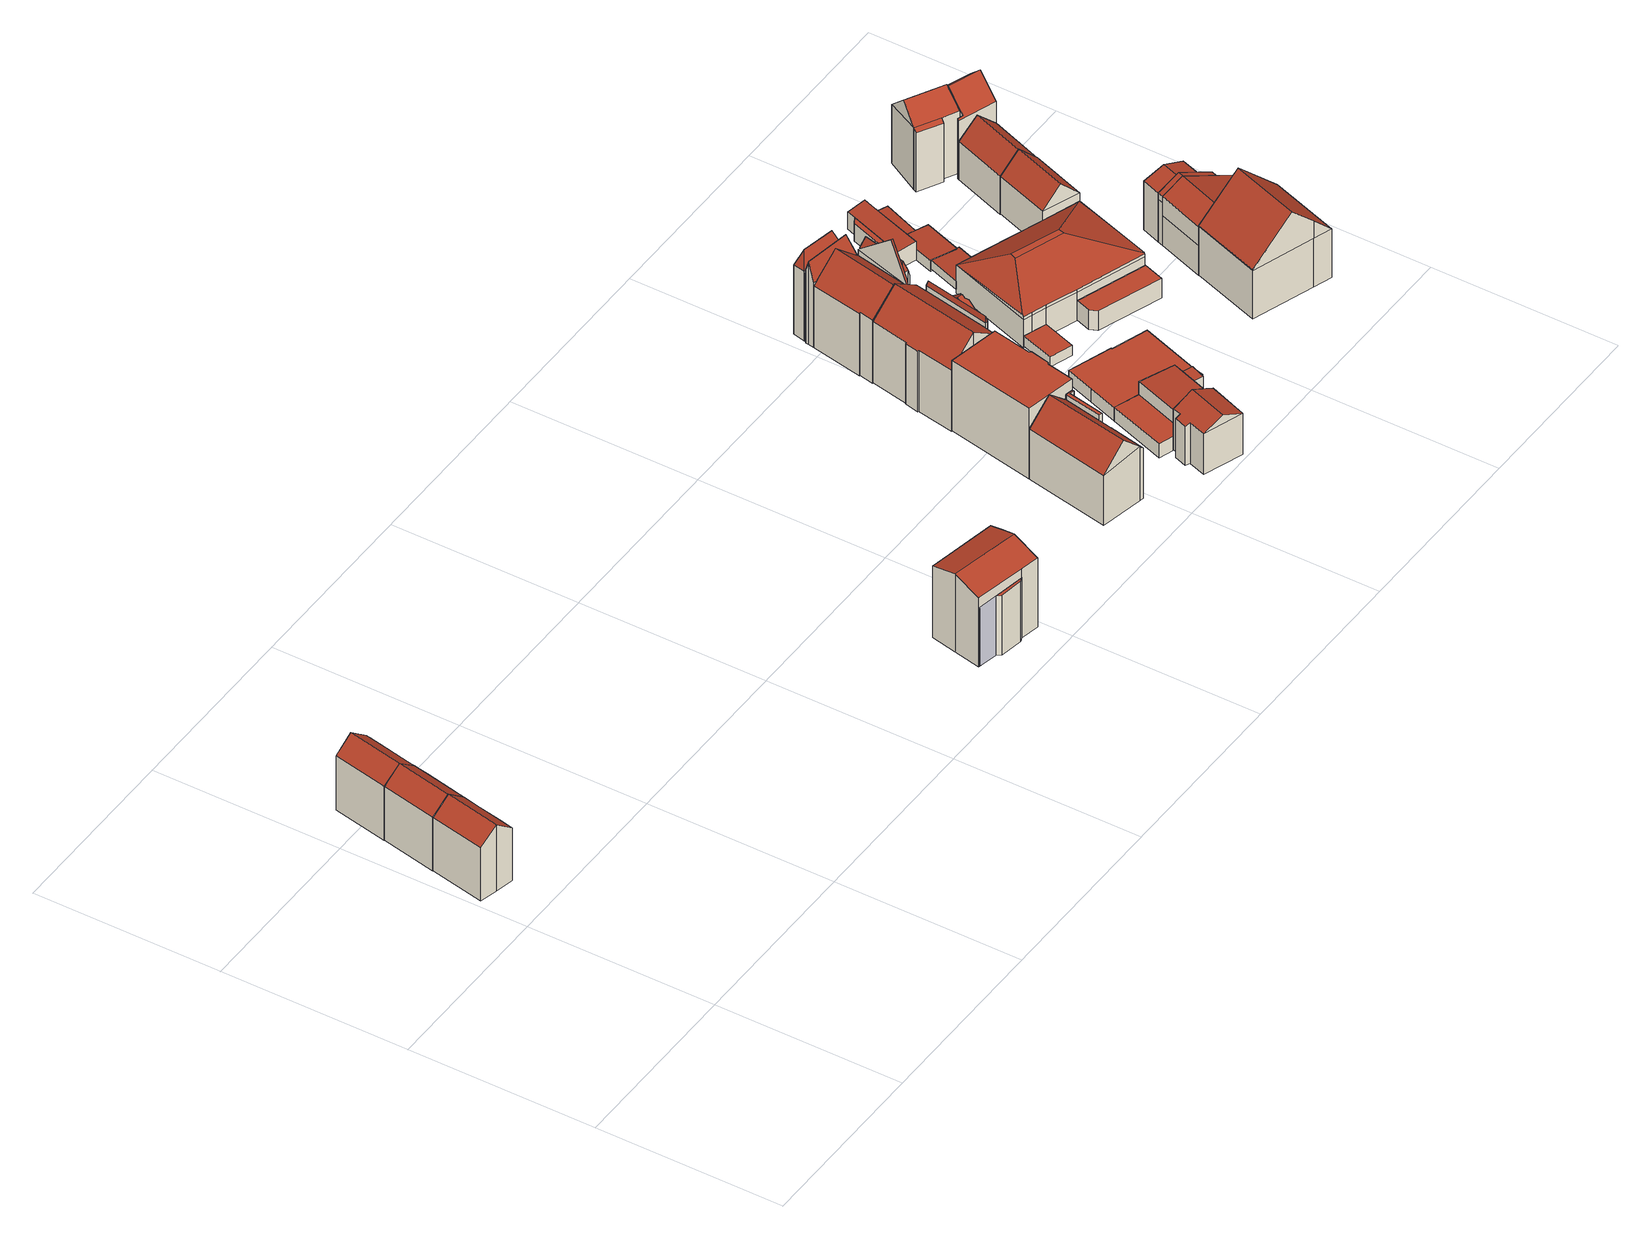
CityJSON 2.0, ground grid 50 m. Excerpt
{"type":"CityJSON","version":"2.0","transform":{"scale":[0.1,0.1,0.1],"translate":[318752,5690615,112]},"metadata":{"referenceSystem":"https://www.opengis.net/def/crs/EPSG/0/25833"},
"CityObjects":{
"building1":{"type":"Building","attributes":{"Dachtyp_tdc":"tdcGableRoof","Gemeindeschluessel":14713000,"Dachneigung":38.68,"QualitaetDacherkennung":88,"Geometrietyp2DReferenz":"3000","function":"31001_9998","roofType":"3100","measuredHeight":19.73},"geometry":[{"type":"MultiSurface","lod":"2","boundaries":[[[0,1,2,3]],[[1,4,5,2]],[[4,6,7,5]],[[6,8,9,7]],[[8,10,11,9]],[[10,12,13,11]],[[12,14,15,13]],[[14,16,17,15]],[[16,18,19,17]],[[18,0,3,19]],[[14,12,10,8]],[[8,6,4,1,0,18,16,14]],[[3,2,5,7,9,11,13,15,17,19]]],"semantics":{"surfaces":[{"type":"WallSurface"},{"type":"RoofSurface"},{"type":"GroundSurface"}],"values":[0,0,0,0,0,0,0,0,0,0,1,1,2]}}]},
"building2":{"type":"Building","attributes":{"Dachtyp_tdc":"tdcFreeFormRoof","Gemeindeschluessel":14713000,"Dachneigung":38.23,"QualitaetDacherkennung":86,"Geometrietyp2DReferenz":"3000","function":"31001_9998","roofType":"5000","measuredHeight":19.79},"geometry":[{"type":"MultiSurface","lod":"2","boundaries":[[[12,20,21,22]],[[20,23,24,21]],[[23,25,26,24]],[[25,27,28,26]],[[27,29,30,28]],[[29,31,32,30]],[[31,16,33,32]],[[16,12,22,33]],[[34,35,20,12]],[[31,29,27,25,23,35,34,16]],[[12,16,34]],[[23,20,35]],[[22,21,24,26,28,30,32,33]]],"semantics":{"surfaces":[{"type":"WallSurface"},{"type":"RoofSurface"},{"type":"GroundSurface"}],"values":[0,0,0,0,0,0,0,0,1,1,0,0,2]}}]},
"building3":{"type":"Building","attributes":{"Dachtyp_tdc":"tdcFreeFormRoof","Gemeindeschluessel":14713000,"Dachneigung":38.05,"QualitaetDacherkennung":74,"Geometrietyp2DReferenz":"3000","function":"31001_9998","roofType":"5000","measuredHeight":19.87},"geometry":[{"type":"MultiSurface","lod":"2","boundaries":[[[36,37,38,39]],[[37,40,41,38]],[[40,42,43,41]],[[42,44,45,43]],[[44,46,47,45]],[[46,48,49,47]],[[48,23,50,49]],[[23,36,39,50]],[[46,44,42,40,51,35,23,48]],[[35,51,37,36]],[[40,37,51]],[[36,23,35]],[[39,38,41,43,45,47,49,50]]],"semantics":{"surfaces":[{"type":"WallSurface"},{"type":"RoofSurface"},{"type":"GroundSurface"}],"values":[0,0,0,0,0,0,0,0,1,1,0,0,2]}}]},
"building4":{"type":"Building","attributes":{"Gemeindeschluessel":14713000,"Geometrietyp2DReferenz":"3000","function":"31001_9998","roofType":"9999"},"children":["building4-1","building4-2"]},
"building4-1":{"type":"BuildingPart","attributes":{"Dachtyp_tdc":"tdcGableRoof","Dachneigung":20.12,"QualitaetDacherkennung":28,"Geometrietyp2DReferenz":"3000","roofType":"3100","measuredHeight":23.13},"parents":["building4"],"geometry":[{"type":"MultiSurface","lod":"2","boundaries":[[[52,53,54,55]],[[53,56,57,54]],[[56,58,59,57]],[[58,60,61,59]],[[60,62,63,61]],[[62,64,65,66,63]],[[60,58,56,53,52]],[[52,67,68,64,62,60]],[[69,70,55,54,57,59,61,63,66]],[[67,52,55,70,71]],[[72,65,64,68]],[[72,69,66,65]],[[71,72,68,67]],[[71,70,69,72]]],"semantics":{"surfaces":[{"type":"WallSurface"},{"type":"RoofSurface"},{"type":"GroundSurface"},{"type":"ClosureSurface"}],"values":[0,0,0,0,0,0,1,1,2,0,0,3,0,3]}}]},
"building4-2":{"type":"BuildingPart","attributes":{"Dachtyp_tdc":"tdcPolyFlatRoof","Dachneigung":2.6,"QualitaetDacherkennung":45,"Geometrietyp2DReferenz":"3000","roofType":"2100","measuredHeight":17.93},"parents":["building4"],"geometry":[{"type":"MultiSurface","lod":"2","boundaries":[[[65,73,74,66]],[[73,75,76,74]],[[75,77,78,76]],[[77,79,80,78]],[[79,81,82,80]],[[81,71,70,82]],[[71,81,79,77,75,73,65,72]],[[69,66,74,76,78,80,82,70]],[[65,66,69,72]],[[69,70,71,72]]],"semantics":{"surfaces":[{"type":"WallSurface"},{"type":"RoofSurface"},{"type":"GroundSurface"},{"type":"ClosureSurface"}],"values":[0,0,0,0,0,0,1,2,3,3]}}]},
"building5":{"type":"Building","attributes":{"Gemeindeschluessel":14713000,"Geometrietyp2DReferenz":"3000","function":"31001_9998","roofType":"9999"},"children":["building5-1","building5-2","building5-3"]},
"building5-1":{"type":"BuildingPart","attributes":{"Dachtyp_tdc":"tdcPolyFlatRoof","Dachneigung":41.52,"QualitaetDacherkennung":53,"Geometrietyp2DReferenz":"3000","roofType":"2100","measuredHeight":15.86},"parents":["building5"],"geometry":[{"type":"MultiSurface","lod":"2","boundaries":[[[83,84,85,86]],[[84,87,88,85]],[[87,89,90,88]],[[89,87,84,83]],[[86,85,88,90]],[[86,90,89,83]]],"semantics":{"surfaces":[{"type":"WallSurface"},{"type":"RoofSurface"},{"type":"GroundSurface"},{"type":"ClosureSurface"}],"values":[0,0,0,1,2,3]}}]},
"building5-2":{"type":"BuildingPart","attributes":{"Dachtyp_tdc":"tdcGableRoof","Dachneigung":44.7,"QualitaetDacherkennung":73,"Geometrietyp2DReferenz":"3000","roofType":"3100","measuredHeight":21.26},"parents":["building5"],"geometry":[{"type":"MultiSurface","lod":"2","boundaries":[[[91,92,93,94]],[[92,95,96,93]],[[97,91,94,90,89]],[[95,92,98]],[[91,97,99]],[[92,91,99,98]],[[97,100,95,98,99]],[[94,93,96,101,86,90]],[[97,89,83,86,101,100]],[[89,90,86,83]],[[100,101,96,95]]],"semantics":{"surfaces":[{"type":"WallSurface"},{"type":"RoofSurface"},{"type":"GroundSurface"},{"type":"ClosureSurface"}],"values":[0,0,0,0,0,1,1,2,0,3,3]}}]},
"building5-3":{"type":"BuildingPart","attributes":{"Dachtyp_tdc":"tdcPolyFlatRoof","Dachneigung":3.06,"QualitaetDacherkennung":48,"Geometrietyp2DReferenz":"3000","roofType":"2100","measuredHeight":17.78},"parents":["building5"],"geometry":[{"type":"MultiSurface","lod":"2","boundaries":[[[102,103,104,96,95]],[[103,105,106,104]],[[105,107,108,106]],[[107,109,110,108]],[[109,111,100,101,110]],[[109,107,105,103,102,111]],[[101,96,104,106,108,110]],[[95,100,111,102]],[[96,101,100,95]]],"semantics":{"surfaces":[{"type":"WallSurface"},{"type":"RoofSurface"},{"type":"GroundSurface"},{"type":"ClosureSurface"}],"values":[0,0,0,0,0,1,2,0,3]}}]},
"building6":{"type":"Building","attributes":{"Dachtyp_tdc":"tdcPolyFlatRoof","Gemeindeschluessel":14713000,"Dachneigung":0,"QualitaetDacherkennung":62,"Geometrietyp2DReferenz":"3000","function":"31001_9998","roofType":"1000","measuredHeight":20.94},"geometry":[{"type":"MultiSurface","lod":"2","boundaries":[[[112,113,93,104]],[[113,114,115,93]],[[114,116,117,115]],[[116,118,119,117]],[[118,120,121,119]],[[120,122,123,121]],[[122,124,125,123]],[[124,112,104,125]],[[124,122,120,118,116,114,113,112]],[[104,93,115,117,119,121,123,125]]],"semantics":{"surfaces":[{"type":"WallSurface"},{"type":"RoofSurface"},{"type":"GroundSurface"}],"values":[0,0,0,0,0,0,0,0,1,2]}}]},
"building7":{"type":"Building","attributes":{"Dachtyp_tdc":"tdcFreeFormRoof","Gemeindeschluessel":14713000,"Dachneigung":26.79,"QualitaetDacherkennung":58,"Geometrietyp2DReferenz":"3000","function":"31001_9998","roofType":"5000","measuredHeight":14.81},"geometry":[{"type":"MultiSurface","lod":"2","boundaries":[[[126,127,128,129]],[[127,130,131,128]],[[130,132,133,131]],[[132,134,135,133]],[[134,136,137,135]],[[136,138,139,137]],[[138,140,141,139]],[[140,142,143,141]],[[142,126,129,143]],[[144,145,126,142,140,138,136,134,132]],[[130,127,145,144]],[[132,130,144]],[[127,126,145]],[[129,128,131,133,135,137,139,141,143]]],"semantics":{"surfaces":[{"type":"WallSurface"},{"type":"RoofSurface"},{"type":"GroundSurface"}],"values":[0,0,0,0,0,0,0,0,0,1,1,0,0,2]}}]},
"building8":{"type":"Building","attributes":{"Gemeindeschluessel":14713000,"Geometrietyp2DReferenz":"3000","function":"31001_9998","roofType":"9999"},"children":["building8-1","building8-2","building8-3"]},
"building8-1":{"type":"BuildingPart","attributes":{"Dachtyp_tdc":"tdcGableRoof","Dachneigung":39.6,"QualitaetDacherkennung":58,"Geometrietyp2DReferenz":"3000","roofType":"3100","measuredHeight":23.52},"parents":["building8"],"geometry":[{"type":"MultiSurface","lod":"2","boundaries":[[[146,147,148,149]],[[147,150,151,148]],[[150,152,153,151]],[[146,154,155,156,157,158,159]],[[159,160,161,152,150,147,146]],[[153,162,163,164,165,166,167,149,148,151]],[[152,161,162,153]],[[157,156,165,164]],[[156,155,166,165]],[[155,154,167,166]],[[154,146,149,167]],[[168,160,159]],[[163,162,161,160,168]],[[158,168,159]],[[163,168,158,157,164]]],"semantics":{"surfaces":[{"type":"WallSurface"},{"type":"RoofSurface"},{"type":"GroundSurface"},{"type":"ClosureSurface"}],"values":[0,0,0,1,1,2,0,0,0,0,0,0,3,0,3]}}]},
"building8-2":{"type":"BuildingPart","attributes":{"Dachtyp_tdc":"tdcGableRoof","Dachneigung":43.82,"QualitaetDacherkennung":70,"Geometrietyp2DReferenz":"3000","roofType":"3100","measuredHeight":25.12},"parents":["building8"],"geometry":[{"type":"MultiSurface","lod":"2","boundaries":[[[169,170,171,172]],[[170,173,174,171]],[[173,175,176,174]],[[175,177,178,176]],[[177,179,180,178]],[[179,181,182,180]],[[181,183,184,182]],[[183,185,186,184]],[[185,187,188,186]],[[187,189,190,188]],[[189,191,192,190]],[[187,185,183,181,179,177,175,173]],[[173,170,169,191,189,187]],[[172,171,174,176,178,180,182,184,186,188,190,192]],[[172,192,191,169]]],"semantics":{"surfaces":[{"type":"WallSurface"},{"type":"RoofSurface"},{"type":"GroundSurface"},{"type":"ClosureSurface"}],"values":[0,0,0,0,0,0,0,0,0,0,0,1,1,2,3]}}]},
"building8-3":{"type":"BuildingPart","attributes":{"Dachtyp_tdc":"tdcFreeFormRoof","Dachneigung":79.62,"QualitaetDacherkennung":16,"Geometrietyp2DReferenz":"3000","roofType":"5000","measuredHeight":23.38},"parents":["building8"],"geometry":[{"type":"MultiSurface","lod":"2","boundaries":[[[193,194,195,162,161]],[[194,196,169,172,195]],[[197,192,191]],[[197,198,199,192]],[[198,200,201,199]],[[200,202,157,164,201]],[[198,197,203]],[[197,196,204,203]],[[196,194,204]],[[194,193,205,160,168,158,202,200,198,203,204]],[[162,195,172,192,199,201,164,163]],[[193,161,205]],[[191,169,196,197]],[[191,192,172,169]],[[158,157,202]],[[161,160,205]],[[162,163,168,160,161]],[[163,164,157,158,168]]],"semantics":{"surfaces":[{"type":"WallSurface"},{"type":"RoofSurface"},{"type":"GroundSurface"},{"type":"ClosureSurface"}],"values":[0,0,0,0,0,0,1,1,1,1,2,0,0,3,0,0,3,3]}}]},
"building9":{"type":"Building","attributes":{"Dachtyp_tdc":"tdcPolyFlatRoof","Gemeindeschluessel":14713000,"Dachneigung":2.98,"QualitaetDacherkennung":75,"Geometrietyp2DReferenz":"3000","function":"31001_9998","roofType":"2100","measuredHeight":7.76},"geometry":[{"type":"MultiSurface","lod":"2","boundaries":[[[206,207,208,209]],[[207,210,211,208]],[[210,212,213,211]],[[212,214,215,213]],[[214,216,217,215]],[[216,206,209,217]],[[216,214,212,210,207,206]],[[209,208,211,213,215,217]]],"semantics":{"surfaces":[{"type":"WallSurface"},{"type":"RoofSurface"},{"type":"GroundSurface"}],"values":[0,0,0,0,0,0,1,2]}}]},
"building10":{"type":"Building","attributes":{"Gemeindeschluessel":14713000,"Geometrietyp2DReferenz":"3000","function":"31001_9998","roofType":"9999"},"children":["building10-1","building10-2","building10-3"]},
"building10-1":{"type":"BuildingPart","attributes":{"Dachtyp_tdc":"tdcPolyFlatRoof","Dachneigung":0,"QualitaetDacherkennung":29,"Geometrietyp2DReferenz":"3000","roofType":"1000","measuredHeight":3.84},"parents":["building10"],"geometry":[{"type":"MultiSurface","lod":"2","boundaries":[[[218,219,220,221]],[[222,223,224,225]],[[223,226,227,224]],[[226,228,229,227]],[[228,230,231,229]],[[230,232,233,231]],[[232,234,235,233]],[[232,230,228,226,223,222,219,218,234]],[[235,221,220,225,224,227,229,231,233]],[[221,235,234,218]],[[225,220,219,222]]],"semantics":{"surfaces":[{"type":"WallSurface"},{"type":"RoofSurface"},{"type":"GroundSurface"},{"type":"ClosureSurface"}],"values":[0,0,0,0,0,0,0,1,2,3,3]}}]},
"building10-2":{"type":"BuildingPart","attributes":{"Dachtyp_tdc":"tdcPolyFlatRoof","Dachneigung":0,"QualitaetDacherkennung":51,"Geometrietyp2DReferenz":"3000","roofType":"1000","measuredHeight":4.09},"parents":["building10"],"geometry":[{"type":"MultiSurface","lod":"2","boundaries":[[[236,237,222,225,238]],[[239,240,241,220,219]],[[240,242,243,241]],[[242,236,238,243]],[[242,240,239,237,236]],[[238,225,220,241,243]],[[219,222,237,239]],[[219,220,225,222]]],"semantics":{"surfaces":[{"type":"WallSurface"},{"type":"RoofSurface"},{"type":"GroundSurface"},{"type":"ClosureSurface"}],"values":[0,0,0,0,1,2,0,3]}}]},
"building10-3":{"type":"BuildingPart","attributes":{"Dachtyp_tdc":"tdcPolyFlatRoof","Dachneigung":7.07,"QualitaetDacherkennung":66,"Geometrietyp2DReferenz":"3000","roofType":"2100","measuredHeight":4.21},"parents":["building10"],"geometry":[{"type":"MultiSurface","lod":"2","boundaries":[[[244,245,246,235,234]],[[245,247,248,246]],[[247,249,218,221,248]],[[249,247,245,244]],[[235,246,248,221]],[[234,218,249,244]],[[234,235,221,218]]],"semantics":{"surfaces":[{"type":"WallSurface"},{"type":"RoofSurface"},{"type":"GroundSurface"},{"type":"ClosureSurface"}],"values":[0,0,0,1,2,0,3]}}]},
"building11":{"type":"Building","attributes":{"Gemeindeschluessel":14713000,"Geometrietyp2DReferenz":"3000","function":"31001_9998","roofType":"9999"},"children":["building11-1","building11-2","building11-3","building11-4","building11-5"]},
"building11-1":{"type":"BuildingPart","attributes":{"Dachtyp_tdc":"tdcFreeFormRoof","Dachneigung":74.04,"QualitaetDacherkennung":18,"Geometrietyp2DReferenz":"3000","roofType":"5000","measuredHeight":25.16},"parents":["building11"],"geometry":[{"type":"MultiSurface","lod":"2","boundaries":[[[250,251,252,253]],[[251,254,255,252]],[[256,257,258,259]],[[257,260,261,258]],[[260,262,263,264,261]],[[265,266,267,268,269]],[[266,250,253,267]],[[262,260,270,271]],[[260,257,270]],[[257,256,254,251,250,266,271,270]],[[266,265,272,273,274,262,271]],[[253,252,255,259,258,261,264,275,268,267]],[[259,255,254,256]],[[274,263,262]],[[269,272,265]],[[268,275,273,272,269]],[[275,264,263,274,273]]],"semantics":{"surfaces":[{"type":"WallSurface"},{"type":"RoofSurface"},{"type":"GroundSurface"},{"type":"ClosureSurface"}],"values":[0,0,0,0,0,0,0,1,1,1,1,2,3,0,0,3,3]}}]},
"building11-2":{"type":"BuildingPart","attributes":{"Dachtyp_tdc":"tdcGableRoof","Dachneigung":42.4,"QualitaetDacherkennung":43,"Geometrietyp2DReferenz":"3000","roofType":"3100","measuredHeight":25.14},"parents":["building11"],"geometry":[{"type":"MultiSurface","lod":"2","boundaries":[[[276,277,278,279]],[[277,280,281,278]],[[280,282,283,281]],[[282,284,285,283]],[[284,286,287,285]],[[286,269,268,287]],[[263,288,289,264]],[[290,272,269,286,284,282,280]],[[280,277,276,288,263,274,290]],[[279,278,281,283,285,287,268,275,264,289]],[[273,272,290]],[[275,268,269,272,273]],[[274,273,290]],[[275,273,274,263,264]],[[279,289,288,276]]],"semantics":{"surfaces":[{"type":"WallSurface"},{"type":"RoofSurface"},{"type":"GroundSurface"},{"type":"ClosureSurface"}],"values":[0,0,0,0,0,0,0,1,1,2,0,3,0,3,3]}}]},
"building11-3":{"type":"BuildingPart","attributes":{"Dachtyp_tdc":"tdcFreeFormRoof","Dachneigung":70.45,"QualitaetDacherkennung":16,"Geometrietyp2DReferenz":"3000","roofType":"5000","measuredHeight":25.25},"parents":["building11"],"geometry":[{"type":"MultiSurface","lod":"2","boundaries":[[[291,292,293,294]],[[292,295,296,293]],[[295,297,256,259,296]],[[298,255,254]],[[298,291,294,255]],[[297,295,299]],[[295,292,291,300,299]],[[291,298,300]],[[298,297,299,300]],[[294,293,296,259,255]],[[254,256,297,298]],[[254,255,259,256]]],"semantics":{"surfaces":[{"type":"WallSurface"},{"type":"RoofSurface"},{"type":"GroundSurface"},{"type":"ClosureSurface"}],"values":[0,0,0,0,0,1,1,1,1,2,0,3]}}]},
"building11-4":{"type":"BuildingPart","attributes":{"Dachtyp_tdc":"tdcFreeFormRoof","Dachneigung":41.12,"QualitaetDacherkennung":20,"Geometrietyp2DReferenz":"3000","roofType":"5000","measuredHeight":29.13},"parents":["building11"],"geometry":[{"type":"MultiSurface","lod":"2","boundaries":[[[301,302,303,289,288]],[[304,305,306,307]],[[305,276,279,306]],[[308,309,302,301,310]],[[304,308,310,276,305]],[[301,276,310]],[[289,303,311,307,306,279]],[[304,307,311,312]],[[312,311,303,302]],[[288,276,301]],[[288,289,279,276]],[[308,304,312,313,309]],[[309,313,312,302]]],"semantics":{"surfaces":[{"type":"WallSurface"},{"type":"RoofSurface"},{"type":"GroundSurface"},{"type":"ClosureSurface"}],"values":[0,0,0,1,1,0,2,0,3,0,3,0,3]}}]},
"building11-5":{"type":"BuildingPart","attributes":{"Dachtyp_tdc":"tdcFreeFormRoof","Dachneigung":73.26,"QualitaetDacherkennung":35,"Geometrietyp2DReferenz":"3000","roofType":"5000","measuredHeight":23.83},"parents":["building11"],"geometry":[{"type":"MultiSurface","lod":"2","boundaries":[[[314,315,316,317]],[[315,318,319,316]],[[318,320,321,319]],[[320,322,323,321]],[[322,324,325,323]],[[324,326,327,325]],[[326,313,312,311,327]],[[328,329,330,303,302]],[[329,314,317,330]],[[313,326,331]],[[326,324,322,320,318,315,314,329,332,331]],[[329,328,332]],[[328,309,313,331,332]],[[317,316,319,321,323,325,327,311,303,330]],[[302,309,328]],[[303,311,312,302]],[[302,312,313,309]]],"semantics":{"surfaces":[{"type":"WallSurface"},{"type":"RoofSurface"},{"type":"GroundSurface"},{"type":"ClosureSurface"}],"values":[0,0,0,0,0,0,0,0,0,1,1,1,1,2,0,3,3]}}]},
"building12":{"type":"Building","attributes":{"Dachtyp_tdc":"tdcPolyFlatRoof","Gemeindeschluessel":14713000,"Dachneigung":0,"QualitaetDacherkennung":6,"Geometrietyp2DReferenz":"3000","function":"31001_9998","roofType":"1000","measuredHeight":10.45},"geometry":[{"type":"MultiSurface","lod":"2","boundaries":[[[333,334,335,336]],[[334,337,338,335]],[[337,339,340,338]],[[339,341,342,340]],[[341,343,344,342]],[[343,333,336,344]],[[343,341,339,337,334,333]],[[336,335,338,340,342,344]]],"semantics":{"surfaces":[{"type":"WallSurface"},{"type":"RoofSurface"},{"type":"GroundSurface"}],"values":[0,0,0,0,0,0,1,2]}}]},
"building13":{"type":"Building","attributes":{"Dachtyp_tdc":"tdcPolyFlatRoof","Gemeindeschluessel":14713000,"Dachneigung":0,"QualitaetDacherkennung":47,"Geometrietyp2DReferenz":"3000","function":"31001_9998","roofType":"1000","measuredHeight":2.04},"geometry":[{"type":"MultiSurface","lod":"2","boundaries":[[[344,345,346,347,348,336]],[[349,350,345,344]],[[350,351,346,345]],[[351,352,347,346]],[[352,353,348,347]],[[353,354,336,348]],[[354,349,344,336]],[[354,353,352,351,350,349]]],"semantics":{"surfaces":[{"type":"GroundSurface"},{"type":"WallSurface"},{"type":"RoofSurface"}],"values":[0,1,1,1,1,1,1,2]}}]},
"building14":{"type":"Building","attributes":{"Gemeindeschluessel":14713000,"Dachneigung":82.44,"Dachorientierung":14.98,"MittlereTraufHoehe":116.59,"QualitaetDacherkennung":45,"ObjektHoehe":3.87,"BodenHoehe":113.36,"Geometrietyp2DReferenz":"3000","AbsoluteHoehe":117.24,"Dachflaeche":146.23,"function":"31001_9998","roofType":"3100","measuredHeight":3.87,"storeysAboveGround":1},"children":["building14-1"],"geometry":[{"type":"MultiSurface","lod":"2","boundaries":[[[355,356,357,358]],[[359,360,361,362]],[[360,355,358,361]],[[359,363,356,364]],[[355,360,365]],[[356,355,365,364]],[[360,359,364,365]],[[358,357,366,362,361]],[[362,366,363,359]],[[356,363,366,357]]],"semantics":{"surfaces":[{"type":"WallSurface"},{"type":"RoofSurface"},{"type":"GroundSurface"},{"type":"ClosureSurface"}],"values":[0,0,0,0,0,1,1,2,0,3]}}]},
"building14-1":{"type":"BuildingPart","attributes":{"Dachneigung":90,"Dachorientierung":0,"MittlereTraufHoehe":116.59,"QualitaetDacherkennung":96,"BodenHoehe":113.36,"ObjektTeilHoehe":3.23,"Geometrietyp2DReferenz":"3000","AbsoluteHoehe":116.59,"Dachflaeche":11.74,"roofType":"1000","measuredHeight":3.23,"storeysAboveGround":1},"parents":["building14"],"geometry":[{"type":"MultiSurface","lod":"2","boundaries":[[[367,363,366,368]],[[356,369,370,357]],[[369,367,368,370]],[[369,356,363,367]],[[368,366,357,370]],[[363,356,357,366]]],"semantics":{"surfaces":[{"type":"WallSurface"},{"type":"RoofSurface"},{"type":"GroundSurface"},{"type":"ClosureSurface"}],"values":[0,0,0,1,2,3]}}]},
"building15":{"type":"Building","attributes":{"Dachtyp_tdc":"tdcPolyFlatRoof","Gemeindeschluessel":14713000,"Dachneigung":0,"QualitaetDacherkennung":0,"Geometrietyp2DReferenz":"3000","BezugspunktDach":"2000","function":"31001_9998","measuredHeight":3},"geometry":[{"type":"MultiSurface","lod":"2","boundaries":[[[371,372,373,374]],[[374,373,375,376]],[[373,372,377,375]],[[372,371,378,377]],[[371,374,376,378]],[[376,375,377,378]]],"semantics":{"surfaces":[{"type":"RoofSurface"},{"type":"WallSurface"},{"type":"GroundSurface"}],"values":[0,1,1,1,1,2]}}]},
"building16":{"type":"Building","attributes":{"Dachtyp_tdc":"tdcPolyFlatRoof","Gemeindeschluessel":14713000,"Dachneigung":0,"QualitaetDacherkennung":57,"Geometrietyp2DReferenz":"3000","function":"31001_9998","roofType":"1000","measuredHeight":5.79},"geometry":[{"type":"MultiSurface","lod":"2","boundaries":[[[379,380,381,382]],[[380,383,384,381]],[[383,385,386,384]],[[385,387,388,386]],[[387,389,390,388]],[[389,379,382,390]],[[389,387,385,383,380,379]],[[382,381,384,386,388,390]]],"semantics":{"surfaces":[{"type":"WallSurface"},{"type":"RoofSurface"},{"type":"GroundSurface"}],"values":[0,0,0,0,0,0,1,2]}}]},
"building17":{"type":"Building","attributes":{"Dachtyp_tdc":"tdcPolyFlatRoof","Gemeindeschluessel":14713000,"Dachneigung":6.06,"QualitaetDacherkennung":76,"Geometrietyp2DReferenz":"3000","function":"31001_9998","roofType":"2100","measuredHeight":2.42},"geometry":[{"type":"MultiSurface","lod":"2","boundaries":[[[391,392,393,394]],[[392,395,396,393]],[[395,397,398,396]],[[397,399,400,398]],[[399,401,402,400]],[[401,391,394,402]],[[401,399,397,395,392,391]],[[394,393,396,398,400,402]]],"semantics":{"surfaces":[{"type":"WallSurface"},{"type":"RoofSurface"},{"type":"GroundSurface"}],"values":[0,0,0,0,0,0,1,2]}}]},
"building18":{"type":"Building","attributes":{"Dachtyp_tdc":"tdcFreeFormRoof","Gemeindeschluessel":14713000,"Dachneigung":17.43,"QualitaetDacherkennung":28,"Geometrietyp2DReferenz":"3000","function":"31001_9998","roofType":"5000","measuredHeight":13.49},"geometry":[{"type":"MultiSurface","lod":"2","boundaries":[[[403,404,405,406]],[[404,407,408,405]],[[407,409,410,408]],[[409,411,412,410]],[[411,413,414,412]],[[413,415,416,414]],[[415,417,418,416]],[[417,419,420,418]],[[419,421,422,420]],[[421,423,424,422]],[[423,403,406,424]],[[423,421,419,417,425,426]],[[423,426,427,428,429,430]],[[428,427,431,432,433,434,435,436,437]],[[417,432,431,425]],[[427,426,425,431]],[[404,429,428,437,407]],[[407,437,436,409]],[[409,436,435,411]],[[411,435,434,413]],[[413,434,433,415]],[[415,433,432,417]],[[423,430,403]],[[403,430,429,404]],[[406,405,408,410,412,414,416,418,420,422,424]]],"semantics":{"surfaces":[{"type":"WallSurface"},{"type":"RoofSurface"},{"type":"GroundSurface"}],"values":[0,0,0,0,0,0,0,0,0,0,0,1,1,1,1,1,0,0,0,0,0,0,0,0,2]}}]},
"building19":{"type":"Building","attributes":{"Gemeindeschluessel":14713000,"Geometrietyp2DReferenz":"3000","function":"31001_9998","roofType":"9999"},"children":["building19-1","building19-2","building19-3"]},
"building19-1":{"type":"BuildingPart","attributes":{"Dachtyp_tdc":"tdcPolyFlatRoof","Dachneigung":0,"QualitaetDacherkennung":70,"Geometrietyp2DReferenz":"3000","roofType":"1000","measuredHeight":5.16},"parents":["building19"],"geometry":[{"type":"MultiSurface","lod":"2","boundaries":[[[438,439,440,441,442]],[[443,444,445,446,447]],[[444,448,449,445]],[[448,444,443,439,438]],[[442,441,446,445,449]],[[447,440,439,443]],[[447,446,441,440]],[[438,442,449,448]]],"semantics":{"surfaces":[{"type":"WallSurface"},{"type":"RoofSurface"},{"type":"GroundSurface"},{"type":"ClosureSurface"}],"values":[0,0,0,1,2,0,3,3]}}]},
"building19-2":{"type":"BuildingPart","attributes":{"Dachtyp_tdc":"tdcPolyFlatRoof","Dachneigung":2.77,"QualitaetDacherkennung":72,"Geometrietyp2DReferenz":"3000","roofType":"2100","measuredHeight":5.43},"parents":["building19"],"geometry":[{"type":"MultiSurface","lod":"2","boundaries":[[[450,451,449,448]],[[450,452,453,451]],[[452,454,455,453]],[[454,456,457,455]],[[456,438,442,457]],[[456,454,452,450,448,438]],[[442,449,451,453,455,457]],[[448,449,442,438]]],"semantics":{"surfaces":[{"type":"WallSurface"},{"type":"RoofSurface"},{"type":"GroundSurface"},{"type":"ClosureSurface"}],"values":[0,0,0,0,0,1,2,3]}}]},
"building19-3":{"type":"BuildingPart","attributes":{"Dachtyp_tdc":"tdcPolyFlatRoof","Dachneigung":3.53,"QualitaetDacherkennung":72,"Geometrietyp2DReferenz":"3000","roofType":"2100","measuredHeight":4.05},"parents":["building19"],"geometry":[{"type":"MultiSurface","lod":"2","boundaries":[[[440,458,459,441]],[[458,460,461,459]],[[460,447,446,461]],[[460,458,440,447]],[[446,441,459,461]],[[441,446,447,440]]],"semantics":{"surfaces":[{"type":"WallSurface"},{"type":"RoofSurface"},{"type":"GroundSurface"},{"type":"ClosureSurface"}],"values":[0,0,0,1,2,3]}}]},
"building20":{"type":"Building","attributes":{"Gemeindeschluessel":14713000,"Geometrietyp2DReferenz":"3000","function":"31001_9998","roofType":"9999"},"children":["building20-1","building20-2"]},
"building20-1":{"type":"BuildingPart","attributes":{"Dachtyp_tdc":"tdcPolyFlatRoof","Dachneigung":3.13,"QualitaetDacherkennung":79,"Geometrietyp2DReferenz":"3000","roofType":"2100","measuredHeight":3.08},"parents":["building20"],"geometry":[{"type":"MultiSurface","lod":"2","boundaries":[[[462,463,464,465]],[[463,466,467,464]],[[466,468,469,467]],[[468,466,463,462]],[[465,464,467,469]],[[465,469,468,462]]],"semantics":{"surfaces":[{"type":"WallSurface"},{"type":"RoofSurface"},{"type":"GroundSurface"},{"type":"ClosureSurface"}],"values":[0,0,0,1,2,3]}}]},
"building20-2":{"type":"BuildingPart","attributes":{"Dachtyp_tdc":"tdcPolyFlatRoof","Dachneigung":2.94,"QualitaetDacherkennung":81,"Geometrietyp2DReferenz":"3000","roofType":"2100","measuredHeight":3.08},"parents":["building20"],"geometry":[{"type":"MultiSurface","lod":"2","boundaries":[[[470,471,469,468]],[[470,472,473,471]],[[472,474,475,473]],[[474,476,477,475]],[[476,478,479,477]],[[478,462,465,479]],[[462,478,476,474,472,470,468]],[[469,471,473,475,477,479,465]],[[468,469,465,462]]],"semantics":{"surfaces":[{"type":"WallSurface"},{"type":"RoofSurface"},{"type":"GroundSurface"},{"type":"ClosureSurface"}],"values":[0,0,0,0,0,0,1,2,3]}}]},
"building21":{"type":"Building","attributes":{"Dachtyp_tdc":"tdcGableRoof","Gemeindeschluessel":14713000,"Dachneigung":45.01,"QualitaetDacherkennung":68,"Geometrietyp2DReferenz":"3000","function":"31001_9998","roofType":"3100","measuredHeight":25.74},"geometry":[{"type":"MultiSurface","lod":"2","boundaries":[[[480,481,482,483]],[[481,484,485,482]],[[484,486,487,485]],[[486,488,489,487]],[[488,480,483,489]],[[490,491,492,493,480]],[[494,492,491,495]],[[486,495,491,490,488]],[[484,494,495,486]],[[481,493,492,494,484]],[[480,493,481]],[[488,490,480]],[[483,482,485,487,489]]],"semantics":{"surfaces":[{"type":"WallSurface"},{"type":"RoofSurface"},{"type":"GroundSurface"}],"values":[0,0,0,0,0,1,1,0,0,0,0,0,2]}}]},
"building22":{"type":"Building","attributes":{"Dachtyp_tdc":"tdcGableRoof","Gemeindeschluessel":14713000,"Dachneigung":44.99,"QualitaetDacherkennung":67,"Geometrietyp2DReferenz":"3000","function":"31001_9998","roofType":"3100","measuredHeight":16.4},"geometry":[{"type":"MultiSurface","lod":"2","boundaries":[[[496,497,498,499]],[[497,500,501,498]],[[500,502,503,501]],[[502,496,499,503]],[[500,497,504]],[[496,502,505]],[[497,496,505,504]],[[502,500,504,505]],[[499,498,501,503]]],"semantics":{"surfaces":[{"type":"WallSurface"},{"type":"RoofSurface"},{"type":"GroundSurface"}],"values":[0,0,0,0,0,0,1,1,2]}}]},
"building23":{"type":"Building","attributes":{"Gemeindeschluessel":14713000,"Geometrietyp2DReferenz":"3000","function":"31001_9998","roofType":"9999"},"children":["building23-1","building23-2","building23-3"]},
"building23-1":{"type":"BuildingPart","attributes":{"Dachtyp_tdc":"tdcGableRoof","Dachneigung":27.29,"QualitaetDacherkennung":39,"Geometrietyp2DReferenz":"3000","roofType":"3100","measuredHeight":17.48},"parents":["building23"],"geometry":[{"type":"MultiSurface","lod":"2","boundaries":[[[506,507,508,509]],[[507,510,511,508]],[[510,512,513,511]],[[512,514,515,513]],[[516,517,518,519,520]],[[507,521,522,518,517,510]],[[506,521,507]],[[512,516,520,523,514]],[[510,517,516,512]],[[515,509,508,511,513]],[[509,515,514,506]],[[514,523,521,506]],[[523,520,519,518,522,521]]],"semantics":{"surfaces":[{"type":"WallSurface"},{"type":"RoofSurface"},{"type":"GroundSurface"},{"type":"ClosureSurface"}],"values":[0,0,0,0,1,1,0,0,0,2,3,3,3]}}]},
"building23-2":{"type":"BuildingPart","attributes":{"Dachtyp_tdc":"tdcGableRoof","Dachneigung":27.52,"QualitaetDacherkennung":45,"Geometrietyp2DReferenz":"3000","roofType":"3100","measuredHeight":17.52},"parents":["building23"],"geometry":[{"type":"MultiSurface","lod":"2","boundaries":[[[524,525,526,527]],[[525,521,506,509,526]],[[523,528,529,515,514]],[[520,519,530,531,532]],[[525,533,531,530,522,521]],[[524,534,533,525]],[[523,520,532,535,528]],[[529,527,526,509,515]],[[527,529,528,524]],[[514,515,509,506]],[[514,506,521,523]],[[531,533,534,536,535,532]],[[528,535,534,524]],[[536,534,535]],[[530,519,518,522]],[[520,523,521,522,518,519]]],"semantics":{"surfaces":[{"type":"WallSurface"},{"type":"RoofSurface"},{"type":"GroundSurface"},{"type":"ClosureSurface"}],"values":[0,0,0,1,1,0,0,2,3,3,3,0,3,3,0,3]}}]},
"building23-3":{"type":"BuildingPart","attributes":{"Dachtyp_tdc":"tdcGableRoof","Dachneigung":19.45,"QualitaetDacherkennung":7,"Geometrietyp2DReferenz":"3000","roofType":"3100","measuredHeight":16.22},"parents":["building23"],"geometry":[{"type":"MultiSurface","lod":"2","boundaries":[[[535,537,538,529,528]],[[537,539,540,538]],[[539,534,524,527,540]],[[539,537,541]],[[537,535,536,541]],[[534,539,541,536]],[[529,538,540,527]],[[528,529,527,524]],[[528,524,534,535]],[[535,534,536]]],"semantics":{"surfaces":[{"type":"WallSurface"},{"type":"RoofSurface"},{"type":"GroundSurface"},{"type":"ClosureSurface"}],"values":[0,0,0,0,1,1,2,3,3,3]}}]},
"building24":{"type":"Building","attributes":{"Dachtyp_tdc":"tdcGableRoof","Gemeindeschluessel":14713000,"Dachneigung":44.88,"QualitaetDacherkennung":62,"Geometrietyp2DReferenz":"3000","function":"31001_9998","roofType":"3100","measuredHeight":16.52},"geometry":[{"type":"MultiSurface","lod":"2","boundaries":[[[542,543,544,545]],[[543,546,547,544]],[[546,548,549,547]],[[548,542,545,549]],[[546,543,550]],[[542,548,551]],[[543,542,551,550]],[[548,546,550,551]],[[545,544,547,549]]],"semantics":{"surfaces":[{"type":"WallSurface"},{"type":"RoofSurface"},{"type":"GroundSurface"}],"values":[0,0,0,0,0,0,1,1,2]}}]},
"building25":{"type":"Building","attributes":{"Gemeindeschluessel":14713000,"Geometrietyp2DReferenz":"3000","function":"31001_9998","roofType":"9999"},"children":["building25-1","building25-2","building25-3"]},
"building25-1":{"type":"BuildingPart","attributes":{"Dachtyp_tdc":"tdcFreeFormRoof","Dachneigung":45.08,"QualitaetDacherkennung":38,"Geometrietyp2DReferenz":"3000","roofType":"5000","measuredHeight":23.13},"parents":["building25"],"geometry":[{"type":"MultiSurface","lod":"2","boundaries":[[[552,553,554,555]],[[553,556,557,558,554]],[[559,560,561,562]],[[560,563,564,561]],[[563,565,566,564]],[[565,567,568,566]],[[567,569,570,568]],[[569,571,547,570]],[[571,572,544,547]],[[572,552,555,544]],[[569,567,565,563,560,559,573,574,575]],[[575,556,553,552,572,571,569]],[[555,554,558,576,562,561,564,566,568,570,547,544]],[[577,557,556,575]],[[576,558,557,578]],[[578,557,577]],[[574,577,575]],[[576,578,573,559,562]],[[573,578,577,574]]],"semantics":{"surfaces":[{"type":"WallSurface"},{"type":"RoofSurface"},{"type":"GroundSurface"},{"type":"ClosureSurface"}],"values":[0,0,0,0,0,0,0,0,0,0,1,1,2,0,3,3,0,3,3]}}]},
"building25-2":{"type":"BuildingPart","attributes":{"Dachtyp_tdc":"tdcPolyFlatRoof","Dachneigung":40.54,"QualitaetDacherkennung":55,"Geometrietyp2DReferenz":"3000","roofType":"2100","measuredHeight":18.38},"parents":["building25"],"geometry":[{"type":"MultiSurface","lod":"2","boundaries":[[[579,580,581,582]],[[583,584,585,586]],[[584,579,582,585]],[[584,583,580,579]],[[582,581,586,585]],[[580,583,586,581]]],"semantics":{"surfaces":[{"type":"WallSurface"},{"type":"RoofSurface"},{"type":"GroundSurface"},{"type":"ClosureSurface"}],"values":[0,0,0,1,2,3]}}]},
"building25-3":{"type":"BuildingPart","attributes":{"Dachtyp_tdc":"tdcGableRoof","Dachneigung":45.2,"QualitaetDacherkennung":80,"Geometrietyp2DReferenz":"3000","roofType":"3100","measuredHeight":23.11},"parents":["building25"],"geometry":[{"type":"MultiSurface","lod":"2","boundaries":[[[580,587,588,581]],[[587,589,559,562,588]],[[587,580,590]],[[580,583,557,577,574,591,590]],[[589,587,590,591]],[[558,586,581,588,562,576]],[[583,586,558,557]],[[580,581,586,583]],[[573,559,589]],[[558,576,578,557]],[[576,562,559,573,578]],[[591,574,573,589]],[[577,557,578]],[[574,577,578,573]]],"semantics":{"surfaces":[{"type":"WallSurface"},{"type":"RoofSurface"},{"type":"GroundSurface"},{"type":"ClosureSurface"}],"values":[0,0,0,1,1,2,0,3,0,3,3,0,3,3]}}]}
},
"vertices":[
[123,715,183],[108,643,183],[108,643,26],[123,715,26],[102,612,183],[102,612,26],[100,603,183],[100,603,26],[51,614,223],[51,614,26],[3,625,184],[3,625,26],[33,772,184],[33,772,26],[82,762,223],[82,762,26],[130,752,184],[130,752,26],[129,744,184],[129,744,26],
[64,921,184],[64,921,25],[33,772,25],[161,901,184],[161,901,25],[159,894,184],[159,894,25],[153,864,184],[153,864,25],[139,794,184],[139,794,25],[133,764,184],[133,764,25],[130,752,25],[81,762,223],[112,911,223],
[64,921,185],[94,1069,185],[94,1069,24],[64,921,24],[191,1050,184],[191,1050,24],[189,1039,184],[189,1039,24],[183,1010,184],[183,1010,24],[169,941,184],[169,941,24],[163,912,184],[163,912,24],[161,901,24],[142,1060,223],
[1296,183,259],[1310,253,240],[1310,253,27],[1296,183,27],[1497,217,240],[1497,217,27],[1491,185,249],[1491,185,27],[1483,145,259],[1483,145,27],[1468,73,232],[1468,73,27],[1416,83,232],[1416,83,207],[1416,83,27],[1281,111,232],[1417,83,232],[1417,83,27],[1281,111,27],[1281,111,203],[1417,83,207],
[1405,78,206],[1405,78,27],[1344,89,204],[1344,89,27],[1334,100,204],[1334,100,27],[1290,109,203],[1290,109,27],[1284,110,203],[1284,110,27],
[1987,217,176],[1996,215,168],[1996,215,18],[1987,217,18],[1976,115,168],[1976,115,18],[1967,117,176],[1967,117,18],
[1850,140,166],[1895,367,166],[1895,367,18],[1850,140,18],[2012,344,179],[2012,344,18],[1967,117,179],[1958,354,230],[1914,127,230],[1992,242,179],[1992,242,18],
[2012,344,195],[2033,340,194],[2033,340,18],[2032,335,194],[2032,335,18],[2020,337,195],[2020,337,18],[2001,240,195],[2001,240,18],[1992,242,195],
[2033,340,227],[1895,367,227],[1941,603,227],[1941,603,18],[2079,576,227],[2079,576,18],[2059,473,227],[2059,473,18],[2063,468,227],[2063,468,18],[2052,416,227],[2052,416,18],[2047,414,227],[2047,414,18],
[2183,139,153],[2262,111,139],[2262,111,17],[2183,139,17],[2225,8,139],[2225,8,17],[2119,45,138],[2119,45,17],[2135,91,138],[2135,91,17],[2123,96,132],[2123,96,17],[2135,130,132],[2135,130,17],[2148,126,138],[2148,126,17],[2155,149,138],[2155,149,17],[2170,27,166],[2206,131,166],
[2123,691,250],[2122,683,244],[2122,683,15],[2123,691,15],[2127,676,239],[2127,676,15],[2117,630,200],[2117,630,15],[2124,696,246],[2131,700,242],[2140,746,202],[2119,751,203],[2112,714,233],[2108,694,250],[2104,674,233],[2097,634,200],[2097,634,15],[2108,694,15],[2119,751,15],[2140,746,15],[2131,700,15],[2124,696,15],[2108,694,233],
[2085,604,218],[2079,576,218],[2079,576,15],[2085,604,15],[2011,589,266],[2011,589,15],[1941,603,198],[1941,603,15],[1960,703,197],[1960,703,15],[1958,704,195],[1958,704,15],[1965,741,195],[1965,741,15],[1968,741,197],[1968,741,15],[1988,843,197],[1988,843,15],[2058,829,266],[2058,829,15],[2127,816,217],[2127,816,15],[2121,786,217],[2121,786,15],
[2097,634,231],[2091,603,233],[2091,603,15],[2085,604,233],[2121,786,233],[2126,784,233],[2126,784,15],[2123,772,233],[2123,772,15],[2119,751,233],[2123,782,247],[2088,606,249],[2097,634,233],
[2183,139,93],[2236,292,93],[2236,292,16],[2183,139,16],[2333,258,88],[2333,258,16],[2320,222,88],[2320,222,16],[2280,105,88],[2280,105,16],[2262,111,89],[2262,111,16],
[2333,258,53],[2236,292,53],[2236,292,14],[2333,258,14],[2169,315,53],[2196,393,53],[2196,393,14],[2169,315,14],[2223,471,53],[2223,471,14],[2339,431,53],[2339,431,14],[2338,428,53],[2338,428,14],[2434,396,53],[2434,396,14],[2381,241,53],[2381,241,14],
[2117,162,55],[2169,315,55],[2117,162,14],[2236,292,55],[2183,139,55],[2183,139,14],[2155,149,55],[2155,149,14],
[2381,241,56],[2369,205,52],[2369,205,14],[2320,222,52],[2320,222,14],[2333,258,56],
[2024,1045,231],[2027,1044,231],[2027,1044,13],[2024,1045,13],[2028,1051,206],[2028,1051,13],[2150,1028,206],[2158,1027,206],[2158,1027,13],[2150,1028,13],[2161,1022,206],[2161,1022,13],[2155,993,206],[2155,993,202],[2155,993,13],[2020,1021,206],[2023,1036,260],[2023,1036,13],[2020,1021,13],[2020,1021,197],[2154,1021,229],[2142,1013,264],[2029,1019,206],[2089,1007,206],[2151,994,206],[2089,1007,13],
[2132,843,197],[2127,816,197],[2127,816,13],[2132,843,13],[2054,830,264],[2054,830,13],[1988,843,200],[1988,843,13],[1995,882,200],[1995,882,13],[1993,882,197],[1993,882,13],[2161,992,197],[2161,992,13],[2089,1007,264],
[2035,1084,219],[2154,1061,219],[2154,1061,13],[2035,1084,13],[2156,1060,219],[2156,1060,13],[2150,1028,219],[2028,1051,219],[2137,1047,264],[2048,1064,265],
[2161,992,215],[2165,991,215],[2165,991,13],[2138,847,207],[2135,842,197],[2135,842,13],[2138,847,13],[2146,891,304],[2164,986,219],[2142,892,304],[2140,860,13],[2140,860,208],[2140,860,219],
[2189,986,204],[2179,940,204],[2179,940,13],[2189,986,13],[2174,937,219],[2174,937,13],[2171,924,219],[2171,924,13],[2175,919,204],[2175,919,13],[2162,856,201],[2162,856,13],[2157,857,219],[2157,857,13],[2165,991,219],[2184,987,219],[2184,987,13],[2150,867,248],[2173,980,251],
[2173,807,123],[2165,764,123],[2165,764,19],[2173,807,19],[2123,772,123],[2123,772,19],[2126,784,123],[2126,784,19],[2121,786,123],[2121,786,19],[2127,816,123],[2127,816,19],
[2132,843,19],[2135,842,19],[2138,847,19],[2180,839,19],[2127,816,39],[2132,843,39],[2135,842,39],[2138,847,39],[2180,839,39],[2173,807,39],
[2425,388,46],[2386,240,46],[2386,240,14],[2425,388,14],[2294,271,46],[2332,413,46],[2332,413,14],[2294,271,14],[2349,253,46],[2340,256,52],[2379,400,52],[2349,253,14],
[2340,223,46],[2340,223,14],[2379,213,46],[2379,213,14],
[2273,622,48],[2244,534,48],[2304,513,48],[2334,601,48],[2304,513,18],[2334,601,18],[2244,534,18],[2273,622,18],
[2413,513,71],[2404,532,71],[2404,532,13],[2413,513,13],[2417,572,71],[2417,572,13],[2601,508,71],[2601,508,13],[2603,508,71],[2603,508,13],[2584,452,71],[2584,452,13],
[2430,824,38],[2350,852,47],[2350,852,23],[2430,824,23],[2381,939,47],[2381,939,23],[2453,915,39],[2453,915,23],[2454,918,39],[2454,918,23],[2462,915,38],[2462,915,23],
[2605,512,96],[2603,513,96],[2603,513,12],[2605,512,12],[2601,508,96],[2601,508,12],[2417,572,96],[2417,572,12],[2334,601,96],[2334,601,12],[2296,614,96],[2296,614,12],[2273,622,96],[2273,622,12],[2350,852,96],[2350,852,12],[2430,824,96],[2430,824,12],[2584,770,96],[2584,770,12],[2684,735,96],[2684,735,12],[2398,736,147],[2528,690,147],[2524,674,147],[2602,510,106],[2603,513,106],[2605,512,105],[2391,720,147],[2275,627,107],[2273,622,105],[2296,614,105],[2334,601,105],[2417,572,105],[2601,508,105],
[2344,1005,66],[2331,1009,66],[2331,1009,55],[2331,1009,15],[2344,1005,15],[2349,1060,66],[2376,1140,66],[2376,1140,15],[2349,1060,15],[2349,1060,52],[2394,1150,66],[2394,1150,15],
[2402,1174,66],[2402,1174,15],[2455,1162,69],[2455,1162,15],[2447,1139,69],[2447,1139,15],[2396,987,69],[2396,987,15],
[2286,1024,55],[2286,1024,15],[2303,1076,52],[2303,1076,15],
[2414,1040,45],[2447,1139,45],[2447,1139,14],[2414,1040,14],[2490,1123,43],[2490,1123,14],[2453,1026,43],[2453,1026,14],
[2487,1013,41],[2487,1013,14],[2454,918,41],[2454,918,14],[2453,915,41],[2453,915,14],[2381,939,45],[2381,939,14],[2396,987,45],[2396,987,14],
[2848,167,157],[2799,184,157],[2799,184,13],[2848,167,13],[2632,241,157],[2632,241,13],[2695,424,157],[2695,424,13],[2910,352,157],[2910,352,13],[2910,352,158],[2803,388,270],[2741,204,270],[2799,184,209],[2632,241,159],[2695,424,160],
[2584,770,122],[2635,915,121],[2635,915,11],[2584,770,11],[2735,880,121],[2735,880,11],[2684,735,121],[2684,735,11],[2685,898,175],[2634,753,175],
[2884,498,99],[2953,474,99],[2953,474,11],[2884,498,11],[2910,352,99],[2910,352,11],[2695,424,99],[2695,424,11],[2739,549,99],[2739,549,11],[2695,424,156],[2749,406,186],[2793,530,186],[2762,541,169],[2739,549,156],[2884,498,137],[2863,505,148],[2739,549,137],
[2852,525,137],[2889,512,137],[2889,512,11],[2852,525,11],[2744,563,137],[2744,563,11],[2793,530,187],[2798,544,187],[2744,563,156],[2852,525,157],[2852,525,153],[2744,563,155],[2798,544,174],
[2762,614,155],[2762,614,11],[2870,577,153],[2870,577,11],[2816,595,174],
[2635,915,122],[2685,1058,122],[2685,1058,9],[2635,915,9],[2786,1022,120],[2786,1022,9],[2735,880,120],[2735,880,9],[2734,1040,174],[2684,898,174],
[2687,1062,188],[2702,1057,188],[2702,1057,9],[2687,1062,9],[2706,1068,200],[2706,1068,193],[2706,1068,9],[2741,1168,174],[2806,1132,186],[2806,1132,9],[2741,1168,9],[2812,1125,191],[2812,1125,9],[2815,1116,198],[2815,1116,9],[2816,1109,205],[2816,1109,9],[2804,1076,240],[2804,1076,9],[2786,1022,184],[2685,1058,184],[2738,1159,183],[2720,1109,236],[2719,1106,240],[2719,1106,9],[2719,1106,232],[2719,1106,189],
[2598,1116,184],[2602,1125,193],[2602,1125,9],[2598,1116,9],[2665,1090,193],[2660,1082,184],[2660,1082,9],[2665,1090,9],
[2653,1216,182],[2653,1216,9],[2741,1168,182],[2625,1166,240],[2721,1113,240]
]}
